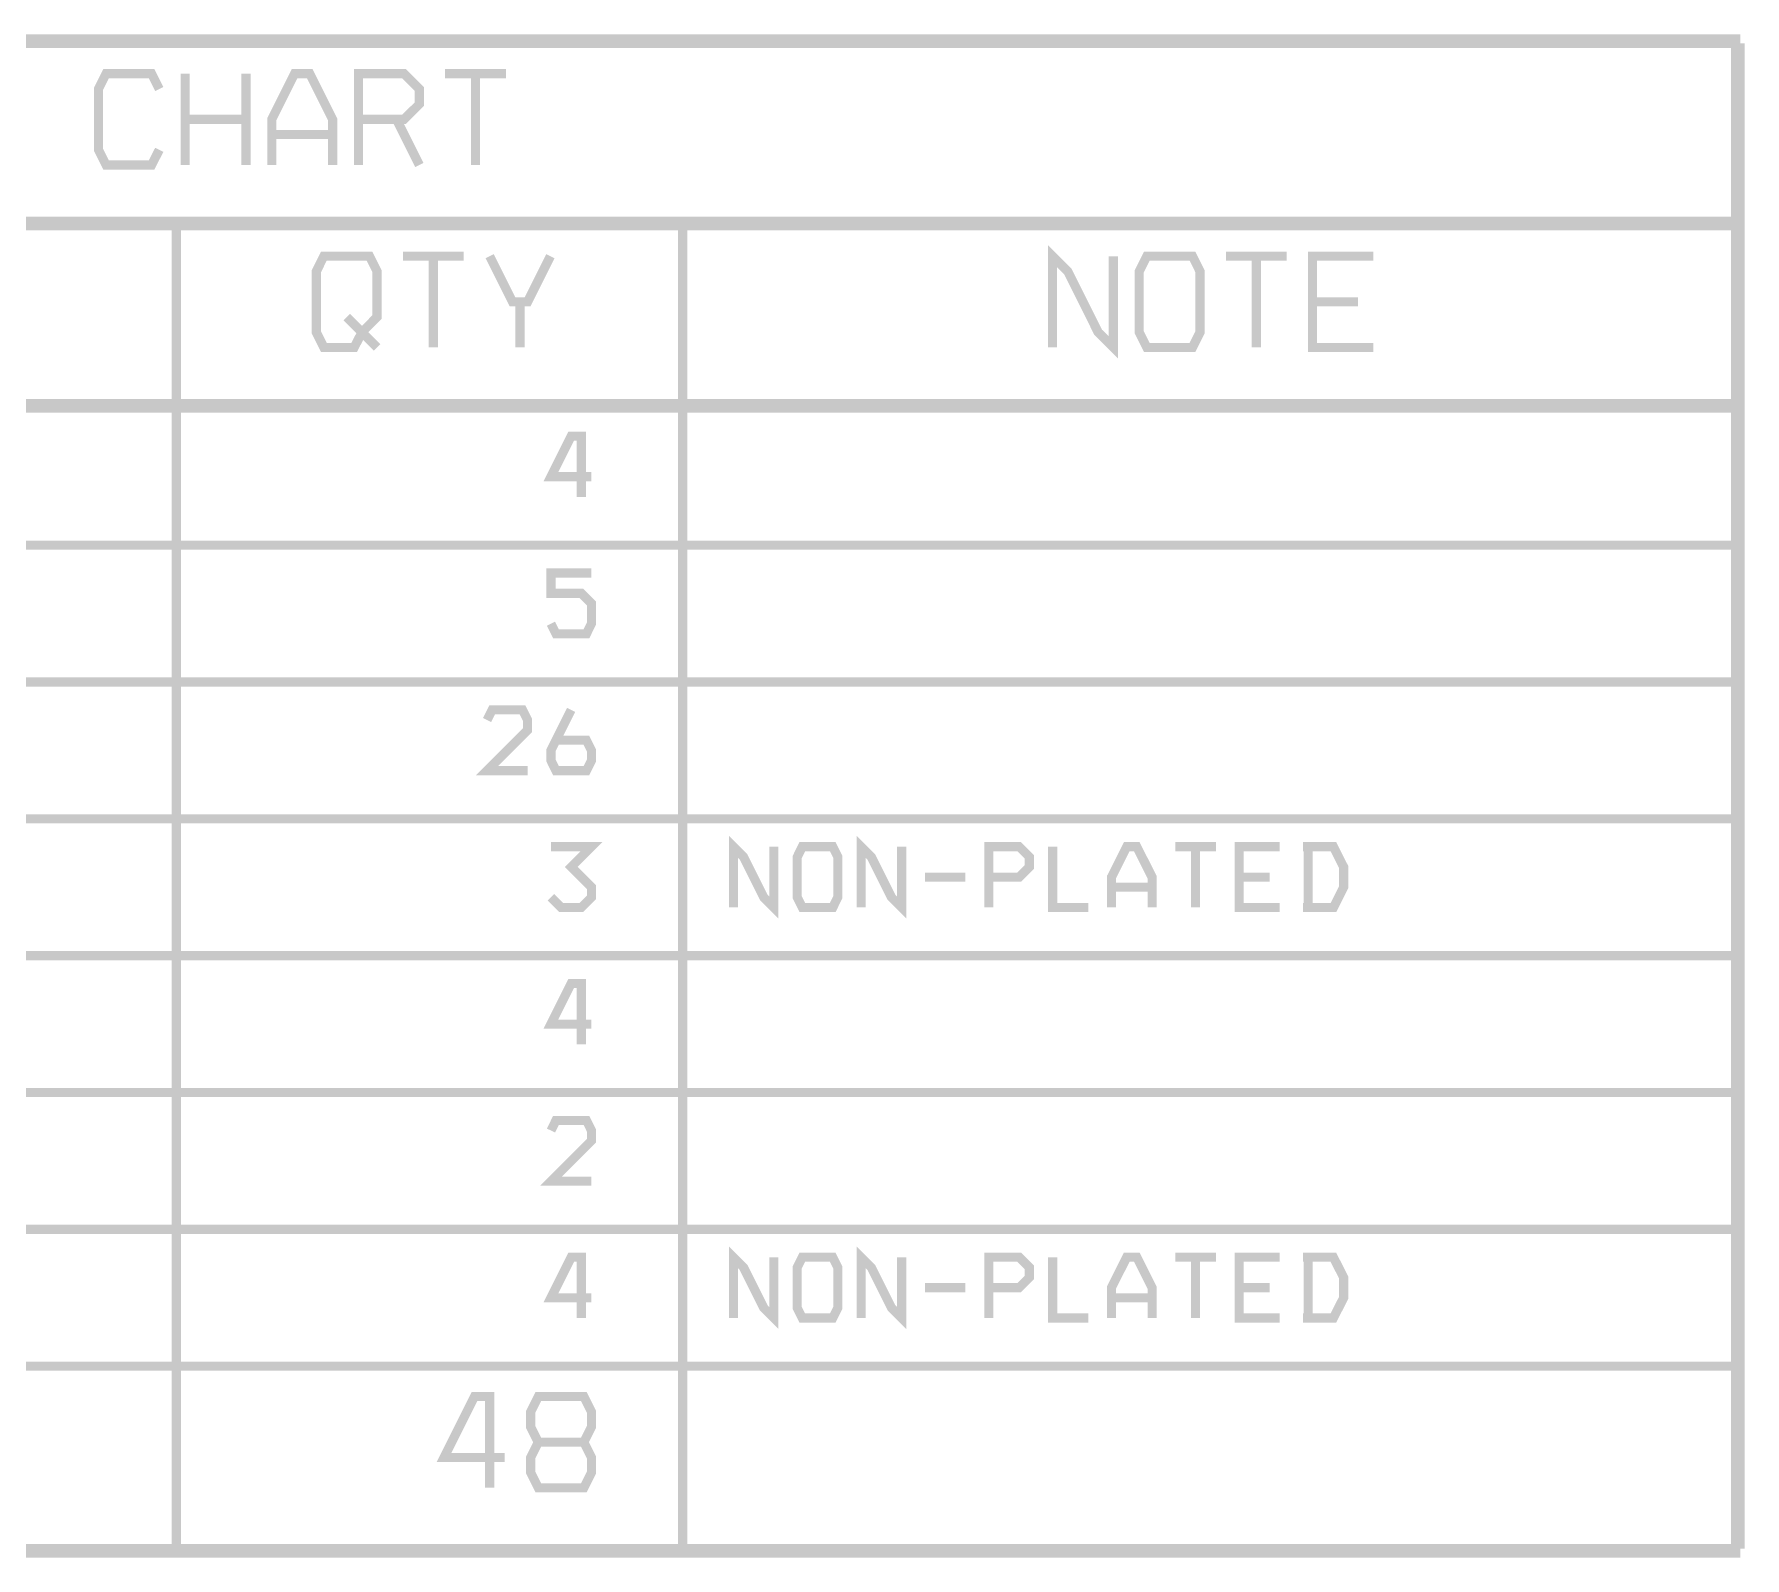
# Model space of a CAD drawing. Extents: x -0.6 to 94.6, y -47.6 to 45.6.
# Drawn here: x 46.99 to 94.61, y -47.62 to -5.21 of the extents above; entities that cross this region are included whole.
import ezdxf

# ---------------------------------------------------------------- set-up
doc = ezdxf.new("R2010")
doc.units = 0
doc.header["$MEASUREMENT"] = 0
doc.layers.add('22-311-0_DRD', color=7, linetype='CONTINUOUS')

msp = doc.modelspace()

# ---------------------------------------------------------------- linework, layer by layer
at = {"layer": '22-311-0_DRD', "const_width": 0.254}
for points in [[(94.488, -5.334), (-0.381, -5.334)], [(94.361, -5.461), (-0.254, -5.461)], [(94.361, -47.371), (94.361, -5.461)], [(94.488, -47.371), (94.488, -5.461)], [(50.47234, -8.42518), (50.25898, -8.84682), (48.98898, -8.84682), (48.77816, -8.42518), (48.77816, -6.731), (48.98898, -6.30682), (50.25898, -6.30682), (50.47234, -6.731)], [(51.19116, -8.84682), (51.19116, -6.30682)], [(52.88534, -8.84682), (52.88534, -6.30682)], [(55.29834, -8.84682), (55.29834, -7.57682), (54.66334, -6.30682), (54.23916, -6.30682), (53.60416, -7.57682), (53.60416, -8.84682)], [(56.01716, -7.57682), (57.28716, -7.57682), (57.71134, -7.15518), (57.71134, -6.731), (57.28716, -6.30682), (56.01716, -6.30682), (56.01716, -8.84682)], [(60.12434, -6.30682), (58.43016, -6.30682)], [(59.27598, -8.84682), (59.27598, -6.30682)], [(52.88534, -7.57682), (51.19116, -7.57682)], [(57.07634, -7.57682), (57.71134, -8.84682)], [(55.29834, -8.001), (53.60416, -8.001)], [(94.361, -10.414), (-0.254, -10.414)], [(94.361, -10.541), (-0.254, -10.541)], [(50.94732, -47.371), (50.94732, -10.541)], [(65.04432, -47.371), (65.04432, -10.541)], [(54.84368, -13.50518), (55.0545, -13.92682), (55.90032, -13.92682), (56.11368, -13.50518), (56.53532, -13.081), (56.53532, -11.811), (56.3245, -11.38682), (55.0545, -11.38682), (54.84368, -11.811), (54.84368, -13.50518)], [(58.94832, -11.38682), (57.25668, -11.38682)], [(58.1025, -13.92682), (58.1025, -11.38682)], [(61.36132, -11.38682), (60.72632, -12.65682), (60.30468, -12.65682), (59.66968, -11.38682)], [(77.03566, -11.38682), (77.03566, -13.92682), (76.61148, -13.50518), (75.76566, -11.811), (75.34148, -11.38682), (75.34148, -13.92682)], [(77.96784, -13.92682), (77.75448, -13.50518), (77.75448, -11.811), (77.96784, -11.38682), (79.23784, -11.38682), (79.44866, -11.811), (79.44866, -13.50518), (79.23784, -13.92682), (77.96784, -13.92682)], [(81.86166, -11.38682), (80.16748, -11.38682)], [(81.01584, -13.92682), (81.01584, -11.38682)], [(84.27466, -13.92682), (82.58048, -13.92682), (82.58048, -11.38682), (84.27466, -11.38682)], [(60.5155, -13.92682), (60.5155, -12.65682)], [(83.85048, -12.65682), (82.58048, -12.65682)], [(55.6895, -13.081), (56.53532, -13.92682)], [(94.361, -15.494), (-0.254, -15.494)], [(94.361, -15.621), (-0.254, -15.621)], [(62.50432, -17.526), (61.37656, -17.526), (61.94044, -16.39824), (62.22238, -16.39824), (62.22238, -18.08988)], [(94.361, -19.431), (-0.254, -19.431)], [(61.37656, -21.61794), (61.51626, -21.89988), (62.36462, -21.89988), (62.50432, -21.61794), (62.50432, -21.05406), (62.22238, -20.77212), (61.37656, -20.77212), (61.37656, -20.20824), (62.50432, -20.20824)], [(94.361, -23.241), (-0.254, -23.241)], [(60.72632, -25.70988), (59.59856, -25.70988), (60.72632, -24.58212), (60.72632, -24.30018), (60.58662, -24.01824), (59.73826, -24.01824), (59.59856, -24.30018)], [(61.51626, -24.86406), (62.36462, -24.86406), (62.50432, -25.146), (62.50432, -25.42794), (62.36462, -25.70988), (61.51626, -25.70988), (61.37656, -25.42794), (61.37656, -25.146), (61.94044, -24.01824)], [(94.361, -27.051), (-0.254, -27.051)], [(67.58432, -27.82824), (67.58432, -29.51988), (67.30238, -29.23794), (66.7385, -28.11018), (66.45656, -27.82824), (66.45656, -29.51988)], [(71.14032, -27.82824), (71.14032, -29.51988), (70.85838, -29.23794), (70.2945, -28.11018), (70.01256, -27.82824), (70.01256, -29.51988)], [(61.37656, -29.23794), (61.6585, -29.51988), (62.22238, -29.51988), (62.50432, -29.23794), (62.50432, -28.956), (61.94044, -28.39212), (62.50432, -27.82824), (61.37656, -27.82824)], [(68.37426, -29.51988), (68.23456, -29.23794), (68.23456, -28.11018), (68.37426, -27.82824), (69.22262, -27.82824), (69.36232, -28.11018), (69.36232, -29.23794), (69.22262, -29.51988), (68.37426, -29.51988)], [(73.56856, -28.67406), (74.41438, -28.67406), (74.69632, -28.39212), (74.69632, -28.11018), (74.41438, -27.82824), (73.56856, -27.82824), (73.56856, -29.51988)], [(76.33462, -29.51988), (75.34656, -29.51988), (75.34656, -27.82824)], [(78.11262, -29.51988), (78.11262, -28.67406), (77.68844, -27.82824), (77.4065, -27.82824), (76.98232, -28.67406), (76.98232, -29.51988)], [(79.89062, -27.82824), (78.76032, -27.82824)], [(79.3242, -29.51988), (79.3242, -27.82824)], [(81.66862, -29.51988), (80.53832, -29.51988), (80.53832, -27.82824), (81.66862, -27.82824)], [(82.31632, -29.51988), (83.16214, -29.51988), (83.44662, -28.956), (83.44662, -28.39212), (83.16214, -27.82824), (82.31632, -27.82824)], [(82.45856, -29.51988), (82.45856, -27.82824)], [(72.91832, -28.67406), (71.79056, -28.67406)], [(81.38414, -28.67406), (80.53832, -28.67406)], [(78.11262, -28.956), (76.98232, -28.956)], [(94.361, -30.861), (-0.254, -30.861)], [(62.50432, -32.766), (61.37656, -32.766), (61.94044, -31.63824), (62.22238, -31.63824), (62.22238, -33.32988)], [(94.361, -34.671), (-0.254, -34.671)], [(62.50432, -37.13988), (61.37656, -37.13988), (62.50432, -36.01212), (62.50432, -35.73018), (62.36462, -35.44824), (61.51626, -35.44824), (61.37656, -35.73018)], [(94.361, -38.481), (-0.254, -38.481)], [(67.58432, -39.25824), (67.58432, -40.94988), (67.30238, -40.66794), (66.7385, -39.54018), (66.45656, -39.25824), (66.45656, -40.94988)], [(71.14032, -39.25824), (71.14032, -40.94988), (70.85838, -40.66794), (70.2945, -39.54018), (70.01256, -39.25824), (70.01256, -40.94988)], [(62.50432, -40.386), (61.37656, -40.386), (61.94044, -39.25824), (62.22238, -39.25824), (62.22238, -40.94988)], [(68.37426, -40.94988), (68.23456, -40.66794), (68.23456, -39.54018), (68.37426, -39.25824), (69.22262, -39.25824), (69.36232, -39.54018), (69.36232, -40.66794), (69.22262, -40.94988), (68.37426, -40.94988)], [(73.56856, -40.10406), (74.41438, -40.10406), (74.69632, -39.82212), (74.69632, -39.54018), (74.41438, -39.25824), (73.56856, -39.25824), (73.56856, -40.94988)], [(76.33462, -40.94988), (75.34656, -40.94988), (75.34656, -39.25824)], [(78.11262, -40.94988), (78.11262, -40.10406), (77.68844, -39.25824), (77.4065, -39.25824), (76.98232, -40.10406), (76.98232, -40.94988)], [(79.89062, -39.25824), (78.76032, -39.25824)], [(79.3242, -40.94988), (79.3242, -39.25824)], [(81.66862, -40.94988), (80.53832, -40.94988), (80.53832, -39.25824), (81.66862, -39.25824)], [(82.31632, -40.94988), (83.16214, -40.94988), (83.44662, -40.386), (83.44662, -39.82212), (83.16214, -39.25824), (82.31632, -39.25824)], [(82.45856, -40.94988), (82.45856, -39.25824)], [(72.91832, -40.10406), (71.79056, -40.10406)], [(81.38414, -40.10406), (80.53832, -40.10406)], [(78.11262, -40.386), (76.98232, -40.386)], [(94.361, -42.291), (-0.254, -42.291)], [(60.09132, -44.831), (58.39968, -44.831), (59.2455, -43.13682), (59.66968, -43.13682), (59.66968, -45.67682)], [(62.2935, -44.40682), (62.50432, -43.98518), (62.50432, -43.561), (62.2935, -43.13682), (61.0235, -43.13682), (60.81268, -43.561), (60.81268, -43.98518), (61.0235, -44.40682), (62.2935, -44.40682), (62.50432, -44.831), (62.50432, -45.25518), (62.2935, -45.67682), (61.0235, -45.67682), (60.81268, -45.25518), (60.81268, -44.831), (61.0235, -44.40682)], [(94.488, -47.498), (-0.381, -47.498)], [(94.361, -47.371), (-0.254, -47.371)]]:
    msp.add_lwpolyline(points, dxfattribs=at)

doc.saveas('drawing.dxf')
